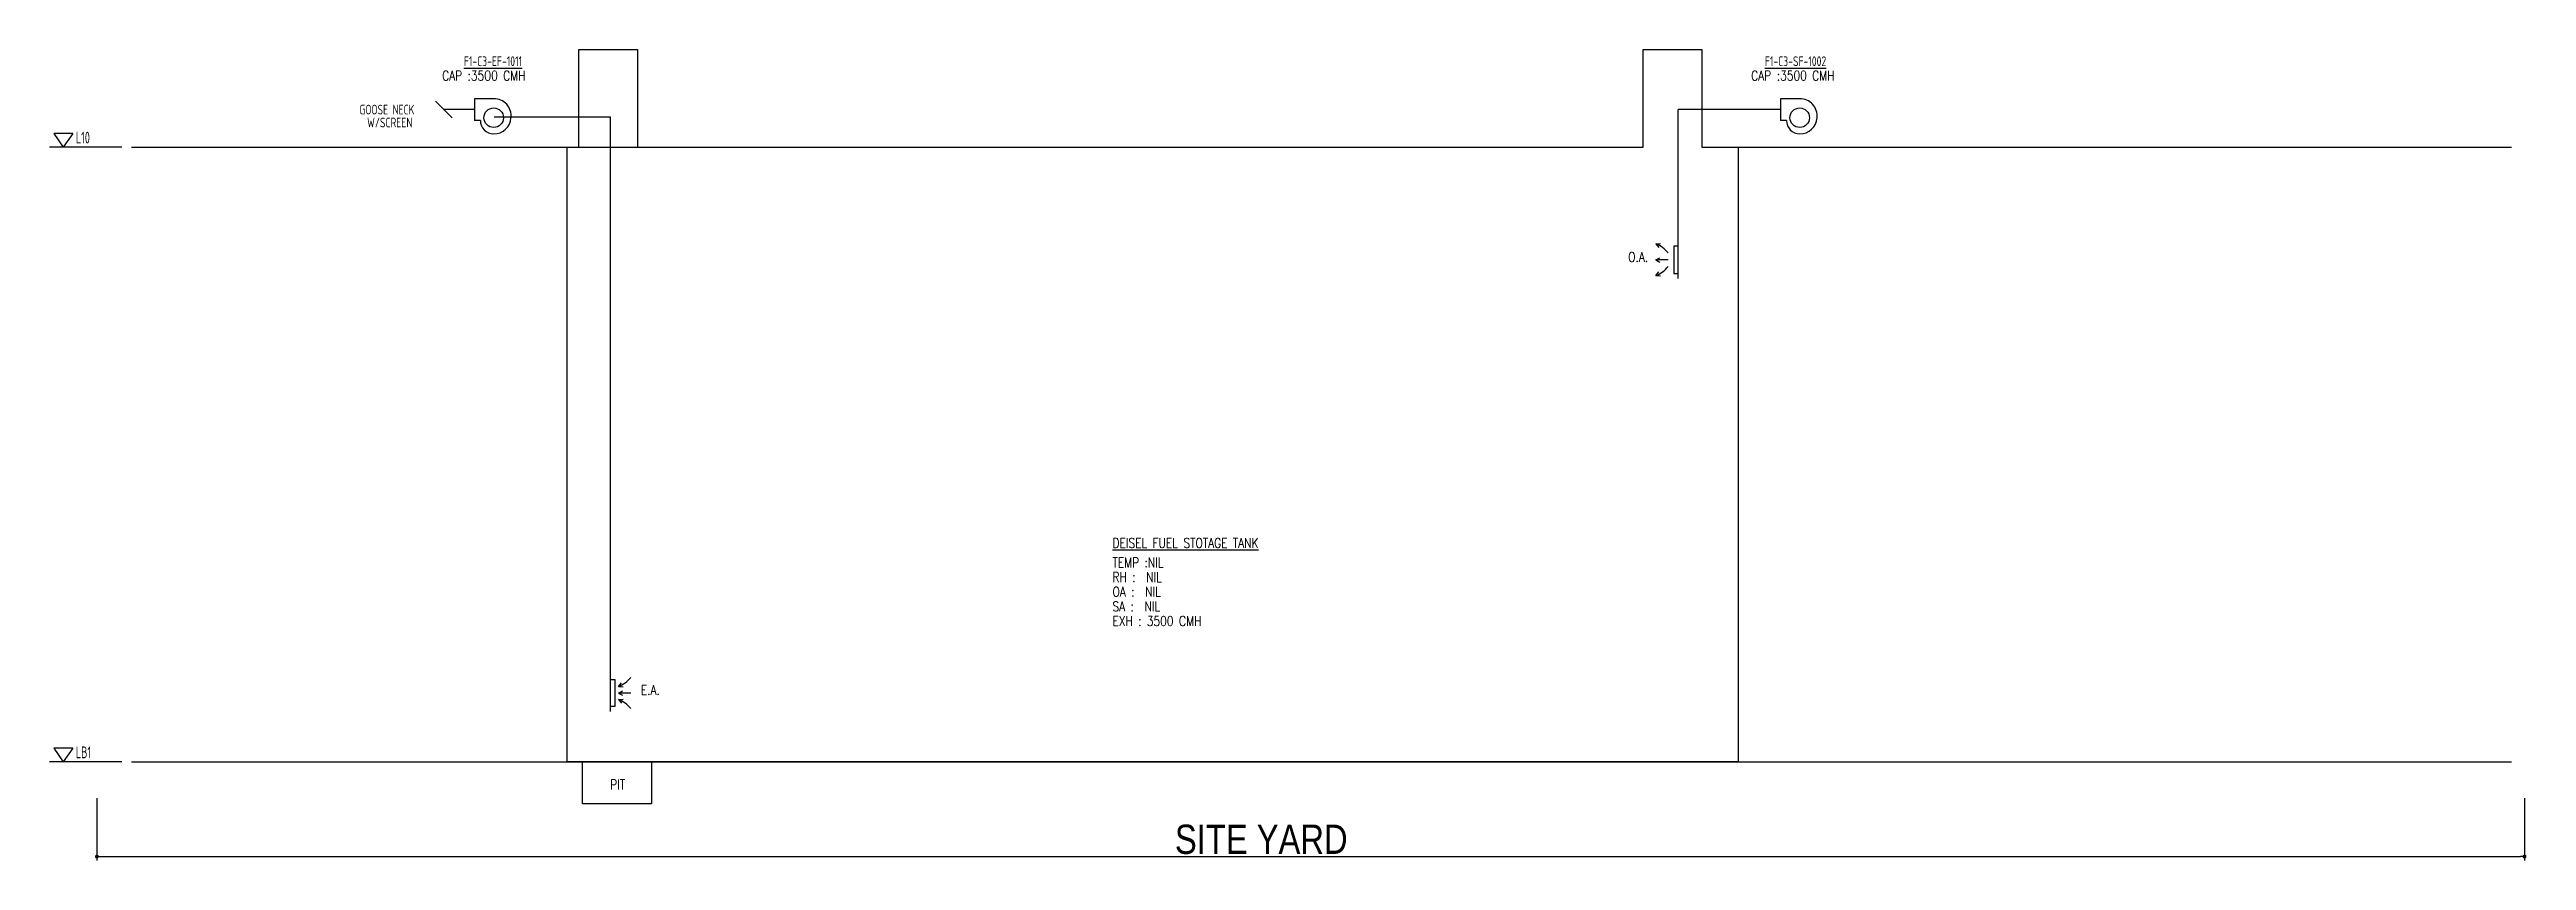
# Model space of a CAD drawing. Header units: millimetres. Extents: x 46 to 681, y 120 to 328.
import ezdxf
from ezdxf.enums import TextEntityAlignment as Align

# ---------------------------------------------------------------- set-up
doc = ezdxf.new("R2010")
doc.units = ezdxf.units.MM
for name, color, linetype in [('7-F-TX', 2, 'Continuous'), ('E-RS-TXT', 3, 'Continuous'), ('G-ANNO-DIM', 2, 'Continuous'), ('G-ANNO-NPLT', 240, 'Continuous'), ('M-CDUCT-TEXT', 4, 'Continuous'), ('M-DUCT', 6, 'Continuous'), ('M-EXHS-DAPR', 2, 'Continuous'), ('M-EXHS-TEXT', 4, 'Continuous'), ('M-HVAC-EQPM', 3, 'Continuous'), ('M-HVAC-EQPM-TEXT', 5, 'Continuous'), ('M-HVAC-TEXT', 2, 'Continuous')]:
    doc.layers.add(name, color=color, linetype=linetype)
doc.styles.add('AA-TXT', font='isocp.shx', dxfattribs={"width": 0.8, "bigfont": 'chineset.shx'})
doc.styles.add('STDTEXT', font='SIMPLEX.SHX', dxfattribs={"width": 0.8, "bigfont": 'china.shx'})

# ---------------------------------------------------------------- blocks, each defined once
blk = doc.blocks.new('_Dot')
at = {"color": 0, "linetype": 'ByBlock', "lineweight": -2}
blk.add_line((-0.5, 0), (-1, 0), dxfattribs=at)
at = {"color": 0, "linetype": 'ByBlock', "const_width": 0.5}
blk.add_lwpolyline([(-0.25, 0, 1), (0.25, 0, 1)], format="xyb", close=True, dxfattribs=at)
blk = doc.blocks.new('A$C1E0F66E3')
for p, q in [((5.2, 6.3), (3.4, 4.9)), ((5.2, 6.3), (5.4, 4)), ((8.4, 6.3), (7.4, 4.3)), ((8.4, 0.2), (8.4, 6.3)), ((8.4, 6.3), (9.5, 4.3)), ((11.7, 6.3), (11.5, 4)), ((11.7, 6.3), (13.5, 4.9))]:
    blk.add_line(p, q)
for centre, start, end in [((-8.2, 11.6), 308.0663, 338.483), ((25.1, 11.6), 201.517, 231.9337)]:
    blk.add_arc(centre, 14.4, start, end)

msp = doc.modelspace()

# ---------------------------------------------------------------- linework, layer by layer
at = {"layer": '7-F-TX'}
for p, q in [((47.48, 306.71), (49.93, 303.22)), ((52.38, 306.71), (47.48, 306.71)), ((52.38, 306.71), (49.93, 303.22)), ((47.48, 149.22), (49.93, 145.73)), ((52.38, 149.22), (47.48, 149.22)), ((52.38, 149.22), (49.93, 145.73))]:
    msp.add_line(p, q, dxfattribs=at)
at = {"layer": 'G-ANNO-DIM', "linetype": 'Continuous'}
for p, q in [((64.95, 303.22), (46.42, 303.22)), ((64.95, 303.22), (46.42, 303.22)), ((64.95, 145.73), (46.42, 145.73)), ((64.95, 145.73), (46.42, 145.73)), ((58.55, 136.48), (58.55, 120.48)), ((680.52, 136.48), (680.52, 120.48)), ((59.55, 121.48), (679.52, 121.48))]:
    msp.add_line(p, q, dxfattribs=at)
at = {"layer": 'G-ANNO-NPLT'}
for p, q in [((182.06, 303.22), (182.06, 328.22)), ((182.06, 328.22), (197.06, 328.22)), ((197.06, 328.22), (197.06, 303.22)), ((454.73, 303.22), (454.73, 328.22)), ((454.73, 328.22), (469.73, 328.22)), ((469.73, 328.22), (469.73, 303.22)), ((67.45, 303.22), (71.65, 303.22)), ((71.65, 303.22), (454.73, 303.22)), ((469.73, 303.22), (677.19, 303.22)), ((67.45, 145.73), (71.65, 145.73)), ((71.65, 145.73), (677.19, 145.73))]:
    msp.add_line(p, q, dxfattribs=at)
msp.add_lwpolyline([(469.73, 303.22), (479.06, 303.22), (479.06, 145.73), (179.06, 145.73), (179.06, 303.22), (454.73, 303.22)], dxfattribs=at)
msp.add_lwpolyline([(183, 145.73), (200.67, 145.73), (200.67, 134.96), (183, 134.96)], close=True, dxfattribs=at)
at = {"layer": 'M-DUCT'}
for p, q in [((155.28, 312.83), (147.41, 312.83)), ((160.29, 310.98), (190.12, 310.98)), ((190.12, 158.64), (190.12, 310.98)), ((489.89, 312.83), (463.67, 312.83)), ((463.67, 269.57), (463.67, 312.83))]:
    msp.add_line(p, q, dxfattribs=at)
at = {"layer": 'M-EXHS-DAPR'}
for p, q in [((457.97, 278.44), (459.15, 278.52)), ((457.97, 278.44), (458.69, 277.52)), ((457.97, 274.31), (459.01, 274.86)), ((461.11, 274.31), (457.97, 274.31)), ((457.97, 274.31), (459.01, 273.76)), ((457.97, 270.31), (458.69, 271.24)), ((457.97, 270.31), (459.15, 270.24))]:
    msp.add_line(p, q, dxfattribs=at)
for points in [[(463.67, 270.81), (463.67, 277.81), (462.57, 277.81), (462.57, 270.81)], [(190.12, 159.88), (190.12, 166.88), (191.22, 166.88), (191.22, 159.88)]]:
    msp.add_lwpolyline(points, close=True, dxfattribs=at)
for centre, start, end in [((455.25, 271.53), 38.06634, 68.48298), ((455.25, 277.22), 291.51702, 321.93366)]:
    msp.add_arc(centre, 7.43, start, end, dxfattribs=at)
at = {"layer": 'M-HVAC-EQPM', "color": 8}
for p, q in [((160.22, 315.61), (155.28, 315.61)), ((155.28, 315.61), (155.28, 310.05)), ((494.83, 315.61), (489.89, 315.61)), ((489.89, 315.61), (489.89, 310.05)), ((156.8, 310.05), (155.28, 310.05)), ((491.4, 310.05), (489.89, 310.05))]:
    msp.add_line(p, q, dxfattribs=at)
for centre in [(160.22, 310.76), (494.83, 310.76)]:
    msp.add_circle(centre, 2.5, dxfattribs=at)
for centre, radius, start, end in [((160.3, 311.24), 4.38, 353.75633, 90.95858), ((494.9, 311.24), 4.38, 353.75633, 90.95858), ((160.22, 310.05), 3.42, 180, 270), ((160.29, 310.98), 4.36, 269.0709, 357.11079), ((494.83, 310.05), 3.42, 180, 270), ((494.9, 310.98), 4.36, 269.0709, 357.11079)]:
    msp.add_arc(centre, radius, start, end, dxfattribs=at)
at = {"layer": 'M-HVAC-TEXT'}
msp.add_line((149.55, 310.69), (145.27, 314.97), dxfattribs=at)

# ---------------------------------------------------------------- block references
at = {"layer": 'G-ANNO-DIM', "linetype": 'Continuous', "rotation": 180}
msp.add_blockref('_Dot', (58.55, 121.48), dxfattribs=at)
at = {"layer": 'G-ANNO-DIM', "linetype": 'Continuous'}
msp.add_blockref('_Dot', (680.52, 121.48), dxfattribs=at)
at = {"layer": 'M-HVAC-TEXT', "xscale": 0.514859758334751, "yscale": 0.514859758334751, "zscale": 0.514859758334751, "rotation": 90}
msp.add_blockref('A$C1E0F66E3', (195.44, 159.03), dxfattribs=at)

# ---------------------------------------------------------------- texts
at = {"layer": 'E-RS-TXT', "style": 'AA-TXT', "width": 0.7}
for s, p in [('L10', (53.16, 304.16)), ('LB1', (53.16, 146.68))]:
    msp.add_text(s, height=3, dxfattribs=at).set_placement(p)
at = {"layer": 'G-ANNO-DIM', "color": 3, "linetype": 'Continuous', "insert": (356.87, 125.86), "char_height": 7.5, "attachment_point": 5, "style": 'AA-TXT'}
msp.add_mtext('\\A1;{\\fArial|b0|i0|c0|p34;\\C4;SITE YARD}', dxfattribs=at)
at = {"layer": 'M-CDUCT-TEXT', "style": 'AA-TXT', "width": 0.8}
for s, p in [('GOOSE NECK', (125.83, 312.83)), ('W/SCREEN', (127.77, 309.53))]:
    msp.add_text(s, height=2.5, dxfattribs=at).set_placement(p, align=Align.MIDDLE_LEFT)
at = {"layer": 'M-EXHS-TEXT', "linetype": 'Continuous', "style": 'STDTEXT', "width": 0.8}
for s, p in [('CAP :3500 CMH', (147.01, 321.54)), ('CAP :3500 CMH', (482.4, 321.54)), ('O.A.', (450.87, 275.07)), ('%%UDEISEL FUEL STOTAGE TANK', (318.73, 201.81)), ('TEMP :NIL', (318.73, 196.81)), ('OA :  NIL', (318.73, 189.31)), ('RH :  NIL', (318.73, 193.06)), ('SA :  NIL', (318.73, 185.56)), ('EXH : 3500 CMH', (318.73, 181.81)), ('E.A.', (197.87, 164.14)), ('PIT', (190.05, 139.94))]:
    msp.add_text(s, height=2.5, dxfattribs=at).set_placement(p, align=Align.MIDDLE_LEFT)
at = {"layer": 'M-HVAC-EQPM-TEXT', "style": 'AA-TXT', "width": 0.8}
for s, p in [('%%UF1-C3-EF-1011', (160.03, 325.23)), ('%%UF1-C3-SF-1002', (493.75, 325.23))]:
    msp.add_text(s, height=2.5, dxfattribs=at).set_placement(p, align=Align.MIDDLE)

doc.saveas('drawing.dxf')
